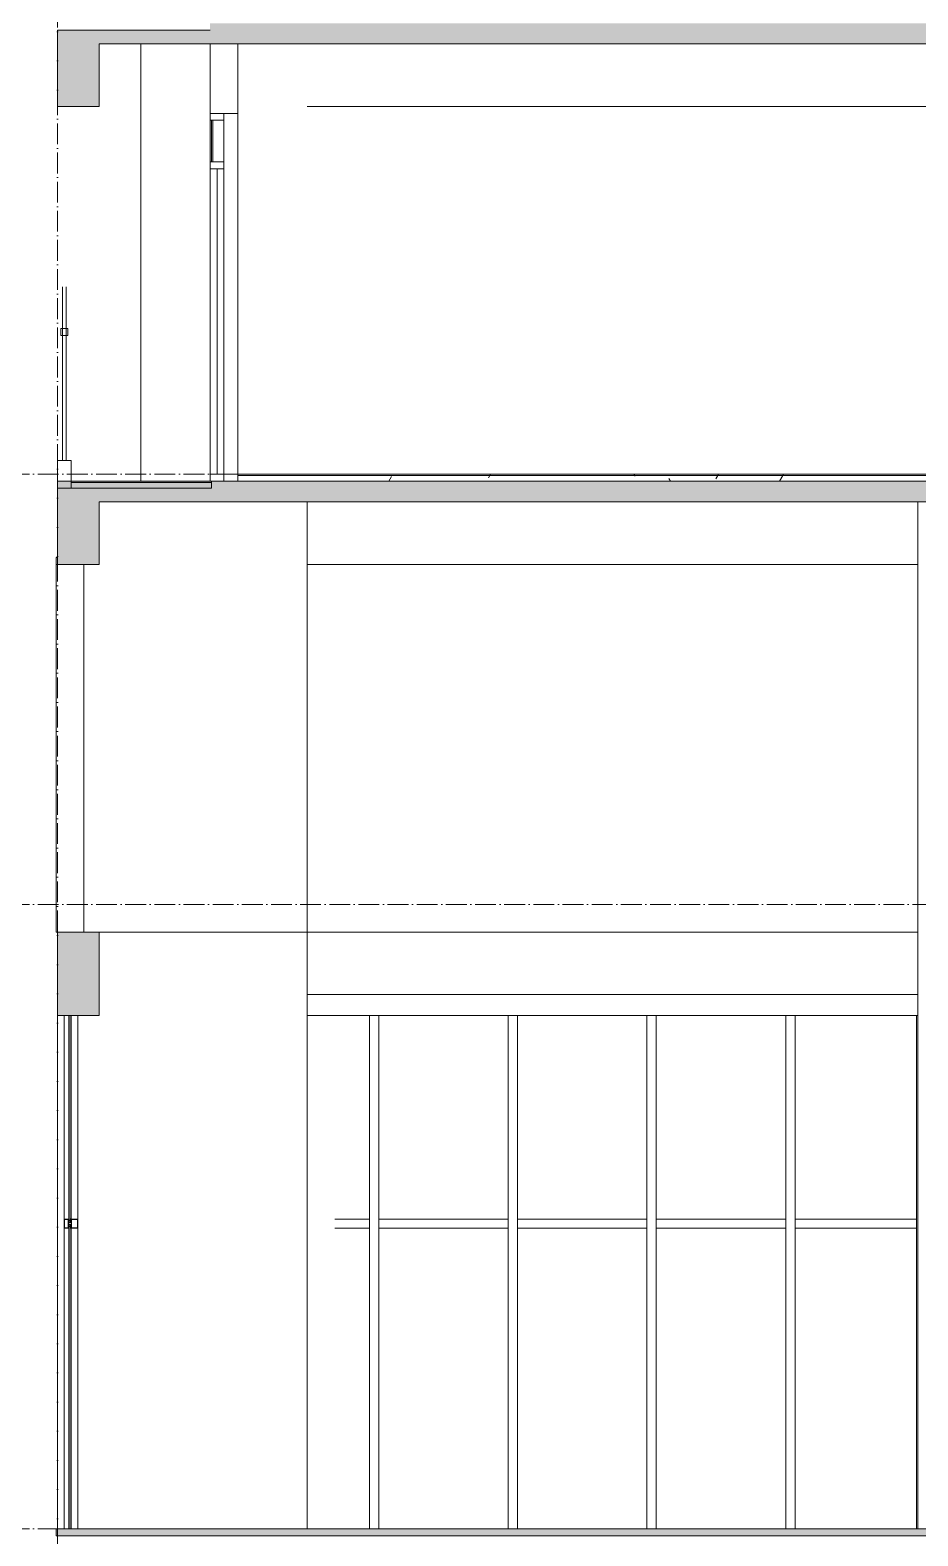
# Model space of a CAD drawing. Header units: millimetres. Extents: x -7075 to 54747, y -13937 to 93540.
# Drawn here: x -197 to 6200, y 10950 to 21800 of the extents above; entities that cross this region are included whole.
import ezdxf

# ---------------------------------------------------------------- set-up
doc = ezdxf.new("R2010")
doc.units = ezdxf.units.MM
doc.linetypes.add('Grid Line', pattern=[4.2, 3, -0.6, 0, -0.6])
for name, color, linetype, lineweight in [('A-DETL-GENF', 31, 'Continuous', 5), ('A-FLOR-HRAL', 41, 'Continuous', 5), ('A-FLOR-MCUT', 3, 'Continuous', 9), ('A-GLAZ-CWMG', 55, 'Continuous', 5), ('CUA', 31, 'Continuous', 9), ('KINH', 152, 'Continuous', 5), ('NET CAT', 3, 'Continuous', 5), ('NET CATConcrete', 3, 'Continuous', 5), ('NET THAY 1', 41, 'Continuous', 5), ('NET THAY 2', 55, 'Continuous', 5), ('NET-CAT', 3, 'Continuous', 15), ('NET-THAY', 2, 'Continuous', 9), ('TRUC', 225, 'Continuous', 5)]:
    doc.layers.add(name, color=color, linetype=linetype, lineweight=lineweight)
pattern_1 = [(0, (19236.3, 39800), (812.8, 203.2), [67.056, -542.544, 67.056, -542.544, -3251.2]), (0, (19236.3, 39800), (812.8, 203.2), [-1219.2, 67.056, -1152.144, 67.056, -542.544, -1422.4]), (0, (19236.3, 39800), (812.8, 203.2), [-3048, 67.056, -339.344, 67.056, -948.944]), (120, (19541.1, 39901.6), (-582.3764, 602.3054), [67.056, -542.544, 67.056, -3793.744]), (120, (19541.1, 39901.6), (-582.3764, 602.3054), [-676.656, -542.544, 67.056, -1152.144, -2032]), (120, (19541.1, 39901.6), (-582.3764, 602.3054), [-2438.4, 67.056, -542.544, 67.056, -1355.344]), (120, (19541.1, 39901.6), (-582.3764, 602.3054), [-3115.056, -339.344, 67.056, -948.944]), (240, (19642.7, 40308), (-230.4236, -805.5054), [67.056, -542.544, 67.056, -3793.744]), (240, (19642.7, 40308), (-230.4236, -805.5054), [-676.656, -542.544, 67.056, -1152.144, -2032]), (240, (19642.7, 40308), (-230.4236, -805.5054), [-2438.4, 67.056, -542.544, 67.056, -1355.344]), (240, (19642.7, 40308), (-230.4236, -805.5054), [-3115.056, -339.344, 67.056, -948.944])]

# ---------------------------------------------------------------- blocks, each defined once
blk = doc.blocks.new('M_Concrete-Rectangular-Column - C3-2000 x 300mm-1087929-A-A')
at = {"layer": 'NET CAT', "color": 4}
blk.add_line((6200, 18400), (6200, 11000), dxfattribs=at)
blk = doc.blocks.new('ALC1807-ASCENT PLAZA-KET CAU 180524_rvt-1-A-A')
at = {"layer": 'NET CAT', "color": 4}
for p, q in [((1800, 18400), (1800, 11000)), ((0, 14700), (0, 11000))]:
    blk.add_line(p, q, dxfattribs=at)
at = {"color": 4, "lineweight": 5}
blk.add_blockref('M_Concrete-Rectangular-Column - C3-2000 x 300mm-1087929-A-A', (0, 0), dxfattribs=at)
blk = doc.blocks.new('System Panel - Glazed-V1-A-A')
at = {"layer": 'KINH', "lineweight": 9}
for p, q in [((106, 7693), (94, 7693)), ((94, 7693), (94, 5500)), ((106, 7679), (106, 7693)), ((106, 5500), (106, 7672)), ((94, 5500), (106, 5500))]:
    blk.add_line(p, q, dxfattribs=at)
blk = doc.blocks.new('System Panel - Glazed-1982900-A-A')
at = {"layer": 'KINH'}
blk.add_line((6190, 11000), (6190, 13167), dxfattribs=at)
blk = doc.blocks.new('System Panel - Glazed-1982905-A-A')
at = {"layer": 'KINH'}
blk.add_line((6190, 13233), (6190, 14700), dxfattribs=at)
blk = doc.blocks.new('System Panel - Glazed-1982909-A-A')
at = {"layer": 'KINH', "lineweight": 9}
for p, q in [((96, 14700), (84, 14700)), ((84, 14700), (84, 13207)), ((96, 13228), (96, 14700)), ((84, 13207), (96, 13207)), ((96, 13207), (96, 13221))]:
    blk.add_line(p, q, dxfattribs=at)
blk = doc.blocks.new('Rectangular Mullion - MULION KHUNG NOI-1982294-A-A')
at = {"layer": 'A-DETL-GENF'}
blk.add_hatch(color=256, dxfattribs=at).paths.add_polyline_path([(42483, 2167), (42486, 2179), (42482, 2179)], flags=0)
at = {"layer": 'A-GLAZ-CWMG'}
blk.add_hatch(color=256, dxfattribs=at).paths.add_polyline_path([(42486, 2221), (42483, 2233), (42482, 2221)], flags=0)
at = {"layer": 'A-DETL-GENF'}
for p, q in [((42432, 2167), (42432, 2233)), ((42432, 2233), (42482, 2233)), ((42435, 2170), (42435, 2230)), ((42435, 2230), (42478, 2230)), ((42478, 2230), (42478, 2170)), ((42482, 2233), (42482, 2221)), ((42482, 2233), (42482, 2221)), ((42482, 2233), (42482, 2167)), ((42482, 2221), (42486, 2221)), ((42482, 2221), (42486, 2221)), ((42482, 2221), (42486, 2211)), ((42486, 2221), (42482, 2221)), ((42482, 2221), (42482, 2211)), ((42482, 2212), (42486, 2221)), ((42482, 2211), (42486, 2211)), ((42498, 2207), (42482, 2207)), ((42482, 2207), (42482, 2193)), ((42482, 2193), (42498, 2193)), ((42482, 2179), (42486, 2189)), ((42482, 2179), (42482, 2189)), ((42482, 2189), (42486, 2189)), ((42482, 2188), (42486, 2179)), ((42486, 2179), (42482, 2179)), ((42482, 2179), (42482, 2167)), ((42482, 2167), (42482, 2179)), ((42482, 2179), (42486, 2179)), ((42486, 2179), (42482, 2179)), ((42486, 2221), (42486, 2236)), ((42486, 2221), (42486, 2236)), ((42486, 2211), (42486, 2221)), ((42486, 2189), (42486, 2179)), ((42486, 2164), (42486, 2179)), ((42486, 2179), (42486, 2164)), ((42500, 2226), (42494, 2226)), ((42494, 2226), (42495, 2225)), ((42495, 2225), (42494, 2225)), ((42495, 2224), (42494, 2223)), ((42494, 2224), (42495, 2224)), ((42494, 2223), (42495, 2223)), ((42495, 2223), (42494, 2222)), ((42494, 2222), (42495, 2222)), ((42495, 2222), (42494, 2221)), ((42494, 2221), (42495, 2221)), ((42495, 2221), (42494, 2220)), ((42494, 2220), (42495, 2220)), ((42495, 2219), (42494, 2219)), ((42494, 2219), (42495, 2219)), ((42495, 2218), (42494, 2218)), ((42494, 2218), (42495, 2218)), ((42495, 2217), (42494, 2217)), ((42494, 2216), (42495, 2217)), ((42494, 2184), (42495, 2183)), ((42495, 2183), (42494, 2183)), ((42495, 2182), (42494, 2182)), ((42494, 2182), (42495, 2182)), ((42495, 2181), (42494, 2181)), ((42494, 2181), (42495, 2181)), ((42495, 2179), (42494, 2180)), ((42494, 2180), (42495, 2180)), ((42495, 2178), (42494, 2179)), ((42494, 2179), (42495, 2179)), ((42495, 2177), (42494, 2178)), ((42494, 2178), (42495, 2178)), ((42495, 2176), (42494, 2177)), ((42494, 2177), (42495, 2177)), ((42494, 2176), (42495, 2176)), ((42494, 2174), (42495, 2175)), ((42495, 2175), (42494, 2175)), ((42500, 2174), (42494, 2174)), ((42495, 2217), (42498, 2217)), ((42495, 2183), (42498, 2183)), ((42496, 2219), (42496, 2224)), ((42496, 2224), (42497, 2224)), ((42497, 2219), (42496, 2219)), ((42497, 2181), (42496, 2181)), ((42496, 2181), (42496, 2176)), ((42496, 2176), (42497, 2176)), ((42497, 2224), (42497, 2219)), ((42497, 2176), (42497, 2181)), ((42498, 2167), (42498, 2233)), ((42498, 2233), (42532, 2233)), ((42498, 2221), (42498, 2225)), ((42498, 2225), (42500, 2225)), ((42499, 2221), (42498, 2221)), ((42498, 2219), (42498, 2220)), ((42498, 2220), (42499, 2220)), ((42499, 2219), (42498, 2219)), ((42498, 2217), (42498, 2218)), ((42498, 2218), (42499, 2218)), ((42498, 2193), (42498, 2207)), ((42498, 2183), (42498, 2182)), ((42498, 2182), (42499, 2182)), ((42498, 2181), (42498, 2180)), ((42499, 2181), (42498, 2181)), ((42498, 2180), (42499, 2180)), ((42499, 2179), (42498, 2179)), ((42498, 2179), (42498, 2175)), ((42498, 2175), (42500, 2175)), ((42500, 2221), (42499, 2222)), ((42499, 2222), (42499, 2221)), ((42499, 2220), (42499, 2219)), ((42499, 2218), (42500, 2219)), ((42499, 2218), (42499, 2218)), ((42499, 2182), (42499, 2182)), ((42499, 2182), (42500, 2181)), ((42499, 2180), (42499, 2181)), ((42500, 2179), (42499, 2178)), ((42499, 2178), (42499, 2179)), ((42500, 2225), (42500, 2226)), ((42500, 2220), (42500, 2221)), ((42500, 2219), (42500, 2220)), ((42500, 2181), (42500, 2180)), ((42500, 2180), (42500, 2179)), ((42500, 2175), (42500, 2174)), ((42502, 2170), (42502, 2230)), ((42502, 2230), (42528, 2230)), ((42528, 2230), (42528, 2170)), ((42532, 2233), (42532, 2167)), ((42482, 2167), (42432, 2167)), ((42478, 2170), (42435, 2170)), ((42532, 2167), (42498, 2167)), ((42528, 2170), (42502, 2170))]:
    blk.add_line(p, q, dxfattribs=at)
for centre, radius, start, end in [((42482, 2238), 4.58, 269.7981, 330.5096), ((42482, 2238), 4.58, 269.7981, 330.5096), ((42494, 2226), 0.2, 82.8972, 208.2076), ((42494, 2224), 0.2, 128.6598, 231.3402), ((42494, 2223), 0.2, 128.6598, 231.3402), ((42494, 2222), 0.2, 128.6598, 231.3402), ((42494, 2221), 0.2, 128.6598, 231.3402), ((42494, 2220), 0.2, 128.6598, 231.3402), ((42494, 2219), 0.2, 128.6598, 231.3402), ((42494, 2218), 0.2, 128.6598, 231.3402), ((42494, 2217), 0.2, 138.5763, 284.0362), ((42494, 2183), 0.2, 75.9638, 221.4237), ((42494, 2182), 0.2, 128.6598, 231.3402), ((42494, 2181), 0.2, 128.6598, 231.3402), ((42494, 2180), 0.2, 128.6598, 231.3402), ((42494, 2179), 0.2, 128.6598, 231.3402), ((42494, 2178), 0.2, 128.6598, 231.3402), ((42494, 2177), 0.2, 128.6598, 231.3402), ((42494, 2176), 0.2, 128.6598, 231.3402), ((42494, 2174), 0.2, 151.7924, 277.1028), ((42494, 2225), 0.568, 325.5557, 34.4443), ((42495, 2224), 0.2, 308.6598, 51.3402), ((42495, 2223), 0.2, 308.6598, 51.3402), ((42495, 2222), 0.2, 308.6598, 51.3402), ((42495, 2221), 0.2, 308.6598, 51.3402), ((42495, 2220), 0.2, 308.6598, 51.3402), ((42495, 2219), 0.2, 308.6598, 51.3402), ((42495, 2217), 0.2, 318.5763, 51.3402), ((42495, 2183), 0.2, 308.6598, 41.4237), ((42495, 2181), 0.2, 308.6598, 51.3402), ((42495, 2180), 0.2, 308.6598, 51.3402), ((42495, 2179), 0.2, 308.6598, 51.3402), ((42495, 2178), 0.2, 308.6598, 51.3402), ((42495, 2177), 0.2, 308.6598, 51.3402), ((42495, 2176), 0.2, 308.6598, 51.3402), ((42494, 2175), 0.568, 325.5557, 34.4443), ((42496, 2224), 0.2, 90, 180), ((42496, 2219), 0.2, 180, 270), ((42496, 2181), 0.2, 90, 180), ((42496, 2176), 0.2, 180, 270), ((42497, 2224), 0.2, 0, 90), ((42497, 2219), 0.2, 270, 0), ((42497, 2181), 0.2, 0, 90), ((42497, 2176), 0.2, 270, 0), ((42498, 2225), 0.133, 90, 180), ((42498, 2220), 0.133, 90, 180), ((42498, 2219), 0.133, 180, 270), ((42498, 2217), 0.2, 270, 0), ((42498, 2183), 0.2, 0, 90), ((42498, 2181), 0.133, 90, 180), ((42498, 2180), 0.133, 180, 270), ((42498, 2175), 0.133, 180, 270), ((42499, 2221), 0.1, 49.9813, 159.9813), ((42499, 2221), 0.133, 270, 339.9813), ((42499, 2220), 0.133, 0, 90), ((42499, 2219), 0.133, 270, 0), ((42499, 2218), 0.133, 20.0187, 90), ((42499, 2218), 0.1, 200.0187, 310.0187), ((42499, 2182), 0.133, 270, 339.9813), ((42499, 2182), 0.1, 49.9813, 159.9813), ((42499, 2181), 0.133, 0, 90), ((42499, 2180), 0.133, 270, 0), ((42499, 2179), 0.133, 20.0187, 90), ((42499, 2179), 0.1, 200.0187, 310.0187), ((42500, 2226), 0.133, 0, 82.8972), ((42500, 2225), 0.133, 270, 0), ((42500, 2175), 0.133, 0, 90), ((42500, 2174), 0.133, 277.1028, 0), ((42482, 2162), 4.58, 29.4904, 90.2019), ((42482, 2162), 4.58, 29.4904, 90.2019)]:
    blk.add_arc(centre, radius, start, end, dxfattribs=at)
blk = doc.blocks.new('Rectangular Mullion - Rectangular Mullion-V11-A-A')
at = {"layer": 'A-GLAZ-CWMG', "lineweight": 9}
for p, q in [((82, 13233), (48, 13233)), ((48, 13233), (48, 13167)), ((48, 13167), (82, 13167)), ((82, 13207), (82, 13233)), ((98, 13207), (82, 13207)), ((82, 13167), (82, 13193)), ((82, 13193), (98, 13193)), ((148, 13233), (98, 13233)), ((98, 13233), (98, 13207)), ((98, 13193), (98, 13167)), ((98, 13167), (148, 13167)), ((148, 13167), (148, 13233))]:
    blk.add_line(p, q, dxfattribs=at)
blk = doc.blocks.new('Rectangular Mullion - Rectangular Mullion-V12-A-A')
at = {"layer": 'A-GLAZ-CWMG'}
for p, q in [((48, 13167), (48, 11000)), ((82, 13167), (82, 11000)), ((98, 13167), (98, 11000)), ((148, 13167), (148, 11000))]:
    blk.add_line(p, q, dxfattribs=at)
blk = doc.blocks.new('Rectangular Mullion - Rectangular Mullion-1978539-A-A')
at = {"layer": 'A-GLAZ-CWMG'}
for p, q in [((48, 14700), (48, 13233)), ((82, 14700), (82, 13233)), ((98, 14700), (98, 13233)), ((148, 14700), (148, 13233))]:
    blk.add_line(p, q, dxfattribs=at)
blk = doc.blocks.new('Rectangular Mullion - Rectangular Mullion-V13-A-A')
at = {"layer": 'A-GLAZ-CWMG'}
for p, q in [((2248, 13233), (2000, 13233)), ((2000, 13167), (2248, 13167)), ((2248, 13233), (2248, 13167))]:
    blk.add_line(p, q, dxfattribs=at)
blk = doc.blocks.new('Rectangular Mullion - Rectangular Mullion-V14-A-A')
at = {"layer": 'A-GLAZ-CWMG'}
for p, q in [((2315, 13167), (2315, 13233)), ((3248, 13233), (2315, 13233)), ((2315, 13167), (3248, 13167)), ((3248, 13233), (3248, 13167))]:
    blk.add_line(p, q, dxfattribs=at)
blk = doc.blocks.new('Rectangular Mullion - Rectangular Mullion-1982801-A-A')
at = {"layer": 'A-GLAZ-CWMG'}
for p, q in [((5315, 13167), (5315, 13233)), ((6190, 13233), (5315, 13233)), ((5315, 13167), (6190, 13167)), ((6190, 13233), (6190, 13167))]:
    blk.add_line(p, q, dxfattribs=at)
blk = doc.blocks.new('Rectangular Mullion - Rectangular Mullion-V15-A-A')
at = {"layer": 'A-GLAZ-CWMG'}
for p, q in [((2248, 13200), (2248, 11000)), ((2315, 13200), (2315, 11000))]:
    blk.add_line(p, q, dxfattribs=at)
blk = doc.blocks.new('Rectangular Mullion - Rectangular Mullion-1978522-A-A')
at = {"layer": 'A-GLAZ-CWMG'}
for p, q in [((2248, 14700), (2248, 13200)), ((2315, 14700), (2315, 13200))]:
    blk.add_line(p, q, dxfattribs=at)
blk = doc.blocks.new('CUA LO GIA - DB6-1834141-A-A')
at = {"layer": 'CUA'}
for p, q in [((1200, 21200), (1100, 21200)), ((1100, 21200), (1100, 21150)), ((1200, 21150), (1200, 21200)), ((1100, 21150), (1200, 21150)), ((1100, 21150), (1100, 20850)), ((1110, 21150), (1110, 20850)), ((1120, 21150), (1110, 21150)), ((1120, 20850), (1120, 21150)), ((1200, 21150), (1200, 20850)), ((1100, 20850), (1100, 20800)), ((1200, 20850), (1100, 20850)), ((1110, 20850), (1120, 20850)), ((1200, 20800), (1200, 20850)), ((1100, 20800), (1200, 20800)), ((1100, 18600), (1100, 20800)), ((1150, 20800), (1150, 18600)), ((1200, 20800), (1150, 20800)), ((1200, 18600), (1200, 20800)), ((1200, 18600), (1100, 18600)), ((1100, 18600), (1100, 18550)), ((1150, 18600), (1200, 18600)), ((1200, 18550), (1200, 18600)), ((1100, 18550), (1200, 18550))]:
    blk.add_line(p, q, dxfattribs=at)
blk = doc.blocks.new('Railing - 25mm-V63-A-A')
at = {"layer": 'NET THAY 2'}
for p, q in [((37, 18700), (37, 19950)), ((62, 19950), (62, 18700))]:
    blk.add_line(p, q, dxfattribs=at)
blk = doc.blocks.new('Railing - Railing-1914979-A-A')
at = {"layer": 'A-FLOR-HRAL'}
for p, q in [((25, 19650), (25, 19600)), ((75, 19650), (25, 19650)), ((75, 19600), (75, 19650)), ((25, 19600), (75, 19600))]:
    blk.add_line(p, q, dxfattribs=at)
blk.add_blockref('Railing - 25mm-V63-A-A', (0, 0))

msp = doc.modelspace()

# ---------------------------------------------------------------- hatches: boundary and pattern name
at = {"layer": 'NET CAT', "lineweight": 9}
h = msp.add_hatch(color=7, dxfattribs=at)
h.paths.add_polyline_path([(40110.6, 21700), (41499.9, 21700), (41499.9, 21850), (35599.9, 21850), (35599.9, 21700), (36906.2, 21700)])
h.paths.add_polyline_path([(1099.9, 21700), (6949.9, 21700), (6949.9, 21850), (1099.9, 21850)])
h.paths.add_polyline_path([(9599.9, 21700), (11599.9, 21700), (11599.9, 21850), (9599.9, 21850)])
h.paths.add_polyline_path([(32999.9, 21700), (32999.9, 21850), (24699.9, 21850), (24699.9, 21700), (32900.6, 21700)])
for points in [[(-0.1, 21700), (1099.9, 21700), (1099.9, 21800), (-0.1, 21800)], [(20884.1, 18400), (42599.9, 18400), (42599.9, 18550), (24709.9, 18550), (24709.9, 18500), (23690.1, 18500), (23690.1, 18550), (9599.9, 18550), (9599.9, 18480), (8799.9, 18480), (8799.9, 18500), (6949.9, 18500), (6949.9, 18550), (-0.1, 18550), (-0.1, 18400), (17679.7, 18400)], [(1109.9, 18500), (1109.9, 18540), (99.9, 18540), (99.9, 18500)]]:
    msp.add_hatch(color=7, dxfattribs=at).paths.add_polyline_path(points, flags=0)
at = {"layer": 'NET CAT'}
h = msp.add_hatch(dxfattribs=at)
h.set_pattern_fill('FP_4', color=10, style=0, pattern_type=2)
h.set_pattern_definition(pattern_1)
h.paths.add_polyline_path([(1657.6, 18590), (6849.9, 18590), (6849.9, 18600), (1299.9, 18600), (1299.9, 18590)], flags=0)
h = msp.add_hatch(dxfattribs=at)
h.set_pattern_fill('FP_4', color=10, style=0, pattern_type=2)
h.set_pattern_definition(pattern_1)
h.paths.add_polyline_path([(1657.6, 18550), (6849.9, 18550), (6849.9, 18590), (1299.9, 18590), (1299.9, 18550)], flags=0)
at = {"layer": 'NET CATConcrete'}
for points in [[(299.9, 21250), (299.9, 21700), (-0.1, 21700), (-0.1, 21250)], [(-0.1, 17950), (299.9, 17950), (299.9, 18400), (-0.1, 18400)], [(-0.1, 14700), (299.9, 14700), (299.9, 15300), (-0.1, 15300)]]:
    msp.add_hatch(color=256, dxfattribs=at).paths.add_polyline_path(points, flags=0)
at = {"layer": 'NET-THAY', "lineweight": 5}
msp.add_hatch(color=250, dxfattribs=at).paths.add_polyline_path([(99.9, 18540), (1109.9, 18540), (1109.9, 18550), (99.9, 18550)], flags=0)
at = {"layer": 'NET-THAY'}
h = msp.add_hatch(dxfattribs=at)
h.set_pattern_fill('FP_2', style=0, pattern_type=2)
h.set_pattern_definition([(0, (19236.3, 39800), (1625.6, 406.4), [67.056, -1152.144, 67.056, -1152.144, -6502.4]), (0, (19236.3, 39800), (1625.6, 406.4), [-2438.4, 67.056, -2371.344, 67.056, -1152.144, -2844.8]), (0, (19236.3, 39800), (1625.6, 406.4), [-6096, 67.056, -745.744, 67.056, -1964.944]), (120, (19845.9, 40003.2), (-1164.7527, 1204.611), [67.056, -1152.144, 67.056, -7654.544]), (120, (19845.9, 40003.2), (-1164.7527, 1204.611), [-1286.256, -1152.144, 67.056, -2371.344, -4064]), (120, (19845.9, 40003.2), (-1164.7527, 1204.611), [-4876.8, 67.056, -1152.144, 67.056, -2777.744]), (120, (19845.9, 40003.2), (-1164.7527, 1204.611), [-6163.056, -745.744, 67.056, -1964.944]), (240, (20049.1, 40816), (-460.8473, -1611.011), [67.056, -1152.144, 67.056, -7654.544]), (240, (20049.1, 40816), (-460.8473, -1611.011), [-1286.256, -1152.144, 67.056, -2371.344, -4064]), (240, (20049.1, 40816), (-460.8473, -1611.011), [-4876.8, 67.056, -1152.144, 67.056, -2777.744]), (240, (20049.1, 40816), (-460.8473, -1611.011), [-6163.056, -745.744, 67.056, -1964.944])])
h.paths.add_polyline_path([(42589.9, 10950), (42589.9, 11000), (-10.1, 11000), (-10.1, 10950), (40110.6, 10950)], flags=0)

# ---------------------------------------------------------------- linework, layer by layer
at = {"layer": 'A-FLOR-MCUT'}
for p, q in [((6849.9, 18590), (1299.9, 18590)), ((1109.9, 18540), (99.9, 18540))]:
    msp.add_line(p, q, dxfattribs=at)
at = {"layer": 'NET CAT', "lineweight": 13}
for p, q in [((-0.1, 21700), (-0.1, 21250)), ((299.9, 21250), (299.9, 21700)), ((-0.1, 21250), (299.9, 21250)), ((-0.1, 18400), (-0.1, 17950)), ((299.9, 17950), (299.9, 18400)), ((-0.1, 17950), (299.9, 17950)), ((299.9, 15300), (-0.1, 15300)), ((-0.1, 15300), (-0.1, 14700)), ((299.9, 14700), (299.9, 15300)), ((-0.1, 14700), (299.9, 14700))]:
    msp.add_line(p, q, dxfattribs=at)
at = {"layer": 'NET CATConcrete'}
msp.add_line((1799.9, 21250), (6849.9, 21250), dxfattribs=at)
at = {"layer": 'NET-CAT'}
for p, q in [((1099.9, 21800), (-0.1, 21800)), ((-0.1, 21800), (-0.1, 21700)), ((1099.9, 21700), (1099.9, 21200)), ((1299.9, 21700), (1099.9, 21700)), ((1299.9, 21200), (1299.9, 21700)), ((299.9, 21700), (11299.9, 21700)), ((1099.9, 21200), (1299.9, 21200)), ((-0.1, 18700), (-0.1, 18500)), ((99.9, 18700), (-0.1, 18700)), ((99.9, 18500), (99.9, 18700)), ((6849.9, 18600), (1099.9, 18600)), ((1099.9, 18600), (1099.9, 18550)), ((1299.9, 18600), (1299.9, 18550)), ((6949.9, 18550), (-0.1, 18550)), ((-0.1, 18550), (-0.1, 18400)), ((-0.1, 18500), (99.9, 18500)), ((99.9, 18550), (99.9, 18500)), ((99.9, 18550), (6849.9, 18550)), ((99.9, 18500), (1109.9, 18500)), ((1109.9, 18500), (1109.9, 18550)), ((299.9, 18400), (42299.9, 18400)), ((189.9, 17950), (-10.1, 17950)), ((-10.1, 17950), (-10.1, 15300)), ((189.9, 15300), (189.9, 17950)), ((-10.1, 15300), (189.9, 15300)), ((42589.9, 11000), (-10.1, 11000)), ((-10.1, 11000), (-10.1, 10950)), ((-10.1, 10950), (42589.9, 10950))]:
    msp.add_line(p, q, dxfattribs=at)
at = {"layer": 'NET-THAY'}
for p, q in [((599.9, 18550), (599.9, 21700)), ((1299.9, 21200), (1299.9, 18600)), ((6849.9, 21250), (1799.9, 21250)), ((-0.1, 18000), (-10.1, 18000)), ((-10.1, 18000), (-10.1, 17950)), ((6199.9, 17950), (1799.9, 17950)), ((299.9, 15300), (6199.9, 15300)), ((6199.9, 14700), (1799.9, 14700))]:
    msp.add_line(p, q, dxfattribs=at)
msp.add_lwpolyline([(6199.9, 14850), (1799.9, 14850)], dxfattribs=at)
at = {"layer": 'TRUC', "linetype": 'Grid Line', "ltscale": 50}
for p, q in [((-0.1, -10536.9), (-0.1, 93540.4)), ((-7075.1, 18600), (51521, 18600)), ((-7075.1, 15500), (51521, 15500)), ((-7075.1, 11000), (51521, 11000))]:
    msp.add_line(p, q, dxfattribs=at)

# ---------------------------------------------------------------- block references
at = {"lineweight": 5}
msp.add_blockref('ALC1807-ASCENT PLAZA-KET CAU 180524_rvt-1-A-A', (0, 0), dxfattribs=at)
at = {"layer": 'A-GLAZ-CWMG'}
for name, p in [('Rectangular Mullion - Rectangular Mullion-1978539-A-A', (0, 0)), ('Rectangular Mullion - Rectangular Mullion-1978522-A-A', (0, 0)), ('Rectangular Mullion - Rectangular Mullion-1978522-A-A', (1000, 0)), ('Rectangular Mullion - Rectangular Mullion-1978522-A-A', (2000, 0)), ('Rectangular Mullion - Rectangular Mullion-1978522-A-A', (3000, 0)), ('Rectangular Mullion - Rectangular Mullion-V11-A-A', (0, 0)), ('Rectangular Mullion - Rectangular Mullion-V12-A-A', (0, 0)), ('Rectangular Mullion - Rectangular Mullion-V13-A-A', (0, 0)), ('Rectangular Mullion - Rectangular Mullion-V15-A-A', (0, 0)), ('Rectangular Mullion - Rectangular Mullion-V14-A-A', (0, 0)), ('Rectangular Mullion - Rectangular Mullion-V15-A-A', (1000, 0)), ('Rectangular Mullion - Rectangular Mullion-V14-A-A', (1000, 0)), ('Rectangular Mullion - Rectangular Mullion-V15-A-A', (2000, 0)), ('Rectangular Mullion - Rectangular Mullion-V14-A-A', (2000, 0)), ('Rectangular Mullion - Rectangular Mullion-V15-A-A', (3000, 0)), ('Rectangular Mullion - Rectangular Mullion-1982801-A-A', (0, 0))]:
    msp.add_blockref(name, p, dxfattribs=at)
at = {"layer": 'A-GLAZ-CWMG', "extrusion": (0, 0, -1)}
msp.add_blockref('Rectangular Mullion - MULION KHUNG NOI-1982294-A-A', (-42579.9, 11000), dxfattribs=at)
at = {"layer": 'CUA'}
msp.add_blockref('CUA LO GIA - DB6-1834141-A-A', (0, 0), dxfattribs=at)
at = {"layer": 'KINH'}
for name, p in [('System Panel - Glazed-1982909-A-A', (0, 0)), ('System Panel - Glazed-1982905-A-A', (0, 0)), ('System Panel - Glazed-V1-A-A', (-10, 5500)), ('System Panel - Glazed-1982900-A-A', (0, 0))]:
    msp.add_blockref(name, p, dxfattribs=at)
at = {"layer": 'NET THAY 1'}
msp.add_blockref('Railing - Railing-1914979-A-A', (0, 0), dxfattribs=at)

doc.saveas('drawing.dxf')
